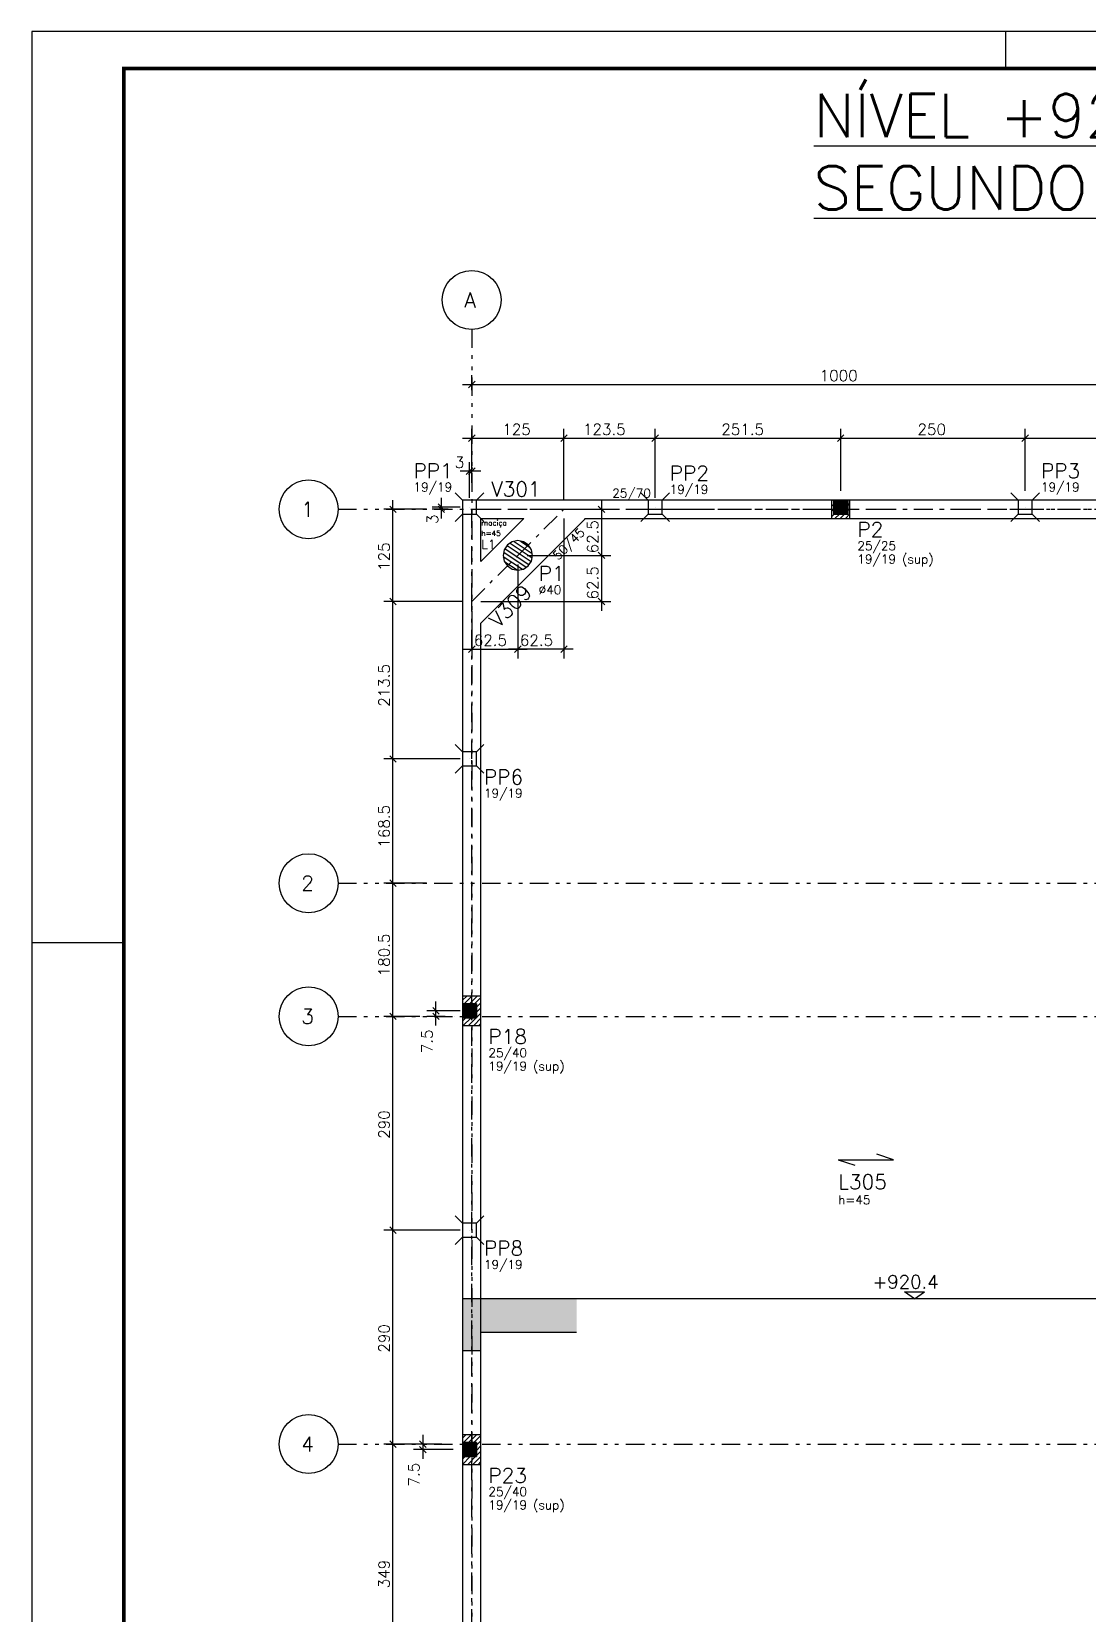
# Model space of a CAD drawing. Extents: x 125 to 244, y 1 to 85.
# Drawn here: x 125.16 to 153.77, y 42.58 to 85.47 of the extents above; entities that cross this region are included whole.
import ezdxf

# ---------------------------------------------------------------- set-up
doc = ezdxf.new("R2010")
doc.units = 0
doc.header["$MEASUREMENT"] = 0
doc.linetypes.add('ESTILO_TQS_0003', pattern=[0.91, 0.5, -0.2, 0.01, -0.2])
doc.linetypes.add('ESTILO_TQS_0004', pattern=[1.12, 0.5, -0.2, 0.01, -0.2, 0.01, -0.2])
doc.layers.get('0').update_dxf_attribs({"linetype": 'CONTINUOUS'})
for name, color, linetype in [('1', 1, 'CONTINUOUS'), ('2', 2, 'CONTINUOUS'), ('3', 3, 'CONTINUOUS'), ('4', 4, 'CONTINUOUS'), ('6', 6, 'CONTINUOUS'), ('7', 7, 'CONTINUOUS'), ('9', 9, 'CONTINUOUS'), ('ARQ-FOLHA', 7, 'CONTINUOUS')]:
    doc.layers.add(name, color=color, linetype=linetype)
doc.styles.get("Standard").update_dxf_attribs({"font": 'ROMANS.SHX'})

# ---------------------------------------------------------------- blocks, each defined once
blk = doc.blocks.new('fla0')
at = {"layer": 'ARQ-FOLHA'}
for p, q in [((5101.19, 1431.998), (4982.29, 1431.998)), ((4982.29, 1431.998), (4982.29, 1347.898)), ((5008.69, 1430.998), (5008.69, 1431.998)), ((4982.29, 1407.298), (4984.79, 1407.298))]:
    blk.add_line(p, q, dxfattribs=at)
at = {"layer": 'ARQ-FOLHA', "const_width": 0.1}
blk.add_lwpolyline([(5100.19, 1430.998), (4984.79, 1430.998), (4984.79, 1348.898), (5100.19, 1348.898), (5100.19, 1430.998)], dxfattribs=at)

msp = doc.modelspace()

# ---------------------------------------------------------------- linework, layer by layer
at = {"layer": '1', "linetype": 'Continuous'}
for p, q in [((136.99752, 75.81353), (137.1743, 75.99031)), ((137.08591, 75.74795), (137.08591, 76.15192)), ((136.83591, 75.90192), (157.33591, 75.90192)), ((137.08591, 73.38182), (137.08591, 74.69458)), ((139.58591, 72.76673), (139.58591, 74.69458)), ((139.58591, 72.76673), (139.58591, 74.69458)), ((142.05591, 72.82673), (142.05591, 74.69458)), ((142.05591, 72.82673), (142.05591, 74.69458)), ((147.08591, 73.01673), (147.08591, 74.69458)), ((147.08591, 73.01673), (147.08591, 74.69458)), ((152.08591, 73.01673), (152.08591, 74.69458)), ((152.08591, 73.01673), (152.08591, 74.69458)), ((136.83591, 74.44458), (139.83591, 74.44458)), ((136.99752, 74.35619), (137.1743, 74.53297)), ((139.33591, 74.44458), (142.30591, 74.44458)), ((139.49752, 74.35619), (139.6743, 74.53297)), ((139.49752, 74.35619), (139.6743, 74.53297)), ((141.80591, 74.44458), (147.33591, 74.44458)), ((141.96752, 74.35619), (142.1443, 74.53297)), ((141.96752, 74.35619), (142.1443, 74.53297)), ((146.83591, 74.44458), (152.33591, 74.44458)), ((146.99752, 74.35619), (147.1743, 74.53297)), ((146.99752, 74.35619), (147.1743, 74.53297)), ((151.83591, 74.44458), (157.33591, 74.44458)), ((151.99752, 74.35619), (152.1743, 74.53297)), ((151.99752, 74.35619), (152.1743, 74.53297)), ((137.02591, 72.82673), (137.02591, 73.79897)), ((137.08591, 73.23738), (137.08591, 73.79897)), ((137.33591, 73.54897), (136.77591, 73.54897)), ((137.1143, 73.63736), (136.93752, 73.46058)), ((137.1743, 73.63736), (136.99752, 73.46058)), ((136.83591, 72.76673), (136.63591, 72.96673)), ((137.21591, 72.76673), (137.41591, 72.96673)), ((141.86591, 72.76673), (141.66591, 72.96673)), ((142.24591, 72.76673), (142.44591, 72.96673)), ((151.89591, 72.76673), (151.69591, 72.96673)), ((152.27591, 72.76673), (152.47591, 72.96673)), ((135.86148, 72.51673), (134.70135, 72.51673)), ((135.03974, 72.42834), (134.86297, 72.60512)), ((134.95135, 69.76673), (134.95135, 72.76673)), ((136.77591, 72.57673), (136.01201, 72.57673)), ((136.44574, 72.51673), (136.01201, 72.51673)), ((136.3504, 72.48834), (136.17362, 72.66512)), ((136.3504, 72.42834), (136.17362, 72.60512)), ((136.26201, 72.26673), (136.26201, 72.82673)), ((139.83591, 72.51673), (140.85397, 72.51673)), ((140.51558, 72.60512), (140.69235, 72.42834)), ((140.60397, 72.76673), (140.60397, 71.01673)), ((146.83591, 72.73864), (146.86401, 72.76673)), ((146.83591, 72.59721), (146.89591, 72.65721)), ((146.83591, 72.45579), (146.89591, 72.51579)), ((147.27591, 72.75437), (147.28827, 72.76673)), ((147.27591, 72.61295), (147.33591, 72.67295)), ((147.27591, 72.47153), (147.33591, 72.53153)), ((136.83591, 72.38673), (136.63591, 72.18673)), ((137.21591, 72.38673), (137.41591, 72.18673)), ((139.58591, 72.26673), (139.58591, 68.47455)), ((141.86591, 72.38673), (141.66591, 72.18673)), ((142.24591, 72.38673), (142.44591, 72.18673)), ((146.83591, 72.31437), (146.90827, 72.38673)), ((146.9297, 72.26673), (147.0497, 72.38673)), ((147.07112, 72.26673), (147.19112, 72.38673)), ((147.21254, 72.26673), (147.33591, 72.39011)), ((151.89591, 72.38673), (151.69591, 72.18673)), ((152.27591, 72.38673), (152.47591, 72.18673)), ((138.23413, 71.64649), (138.72571, 71.31802)), ((138.40413, 71.65316), (138.66683, 71.47763)), ((137.94104, 71.24098), (138.46323, 70.89206)), ((137.95311, 71.35318), (138.56227, 70.94615)), ((137.98705, 71.45077), (138.63944, 71.01485)), ((138.04261, 71.53392), (138.695, 71.098)), ((138.12612, 71.59839), (138.7226, 71.19983)), ((138.58591, 71.26673), (140.85397, 71.26673)), ((138.58591, 71.26673), (140.85397, 71.26673)), ((140.51558, 71.35512), (140.69235, 71.17834)), ((140.51558, 71.35512), (140.69235, 71.17834)), ((140.60397, 71.51673), (140.60397, 69.76673)), ((137.97828, 71.09582), (138.31487, 70.87092)), ((138.33591, 71.01673), (138.33591, 68.47455)), ((136.83591, 70.01673), (134.70135, 70.01673)), ((136.83591, 70.01673), (134.70135, 70.01673)), ((135.03974, 69.92834), (134.86297, 70.10512)), ((135.03974, 69.92834), (134.86297, 70.10512)), ((134.95135, 65.49673), (134.95135, 70.26673)), ((137.33591, 70.01673), (140.85397, 70.01673)), ((138.33591, 70.19493), (138.33591, 68.47455)), ((140.51558, 70.10512), (140.69235, 69.92834)), ((137.08591, 69.76673), (137.08591, 68.47455)), ((136.83591, 68.72455), (138.58591, 68.72455)), ((136.99752, 68.63616), (137.1743, 68.81294)), ((139.83591, 68.72455), (138.08591, 68.72455)), ((138.24752, 68.63616), (138.4243, 68.81294)), ((138.4243, 68.81294), (138.24752, 68.63616)), ((139.6743, 68.81294), (139.49752, 68.63616)), ((136.83591, 65.93673), (136.63591, 66.13673)), ((137.21591, 65.93673), (137.41591, 66.13673)), ((136.77591, 65.74673), (134.70135, 65.74673)), ((136.77591, 65.74673), (134.70135, 65.74673)), ((135.03974, 65.65834), (134.86297, 65.83512)), ((135.03974, 65.65834), (134.86297, 65.83512)), ((134.95135, 62.12673), (134.95135, 65.99673)), ((136.83591, 65.55673), (136.63591, 65.35673)), ((137.21591, 65.55673), (137.41591, 65.35673)), ((134.95135, 58.51673), (134.95135, 62.62673)), ((135.86119, 62.37673), (134.70135, 62.37673)), ((135.86119, 62.37673), (134.70135, 62.37673)), ((135.03974, 62.28834), (134.86297, 62.46512)), ((135.03974, 62.28834), (134.86297, 62.46512)), ((136.83591, 59.2031), (136.94954, 59.31673)), ((136.88097, 59.10673), (137.09097, 59.31673)), ((137.02239, 59.10673), (137.23239, 59.31673)), ((137.16381, 59.10673), (137.33591, 59.27884)), ((135.67581, 58.76673), (134.70135, 58.76673)), ((135.47671, 58.76673), (134.70135, 58.76673)), ((135.03974, 58.67834), (134.86297, 58.85512)), ((135.03974, 58.67834), (134.86297, 58.85512)), ((134.95135, 52.71673), (134.95135, 59.01673)), ((136.77591, 58.91673), (135.86568, 58.91673)), ((136.36322, 58.76673), (135.86568, 58.76673)), ((136.20407, 58.82834), (136.0273, 59.00512)), ((136.20407, 58.67834), (136.0273, 58.85512)), ((136.11568, 58.51673), (136.11568, 59.16673)), ((137.21591, 59.01742), (137.33591, 59.13742)), ((137.21591, 58.876), (137.33591, 58.996)), ((137.21591, 58.73457), (137.33591, 58.85457)), ((136.83591, 58.63742), (136.92523, 58.72673)), ((136.85665, 58.51673), (137.06665, 58.72673)), ((136.99807, 58.51673), (137.20807, 58.72673)), ((137.13949, 58.51673), (137.33591, 58.71315)), ((137.28092, 58.51673), (137.33591, 58.57173)), ((134.95135, 46.91673), (134.95135, 53.21673)), ((136.83591, 53.15673), (136.63591, 53.35673)), ((137.21591, 53.15673), (137.41591, 53.35673)), ((136.77591, 52.96673), (134.70135, 52.96673)), ((136.77591, 52.96673), (134.70135, 52.96673)), ((135.03974, 52.87834), (134.86297, 53.05512)), ((135.03974, 52.87834), (134.86297, 53.05512)), ((136.83591, 52.77673), (136.63591, 52.57673)), ((137.21591, 52.77673), (137.41591, 52.57673)), ((135.03974, 47.07834), (134.86297, 47.25512)), ((135.03974, 47.07834), (134.86297, 47.25512)), ((134.95135, 39.93673), (134.95135, 47.41673)), ((135.67178, 47.25512), (135.84856, 47.07834)), ((135.76017, 47.41673), (135.76017, 46.76673)), ((136.83591, 47.32371), (136.92894, 47.41673)), ((136.86036, 47.20673), (137.07036, 47.41673)), ((137.00178, 47.20673), (137.21178, 47.41673)), ((137.1432, 47.20673), (137.33591, 47.39944)), ((137.21591, 47.13802), (137.33591, 47.25802)), ((135.72598, 47.16673), (134.70135, 47.16673)), ((134.96367, 47.16673), (134.70135, 47.16673)), ((136.27306, 47.16673), (135.51017, 47.16673)), ((136.58591, 47.01673), (135.51017, 47.01673)), ((135.67178, 47.10512), (135.84856, 46.92834)), ((136.83591, 46.61673), (137.04605, 46.82673)), ((136.83591, 46.75802), (136.90462, 46.82673)), ((136.97747, 46.61673), (137.18747, 46.82673)), ((137.11889, 46.61673), (137.33591, 46.83376)), ((137.21591, 46.9966), (137.33591, 47.1166)), ((137.21591, 46.85518), (137.33591, 46.97518)), ((137.26031, 46.61673), (137.33591, 46.69234))]:
    msp.add_line(p, q, dxfattribs=at)
for points in [[(146.89591, 72.38673), (147.27591, 72.38673), (147.27591, 72.76673), (146.89591, 72.76673), (146.89591, 72.38673)], [(136.83591, 58.72673), (137.21591, 58.72673), (137.21591, 59.10673), (136.83591, 59.10673), (136.83591, 58.72673)], [(136.83591, 46.82673), (137.21591, 46.82673), (137.21591, 47.20673), (136.83591, 47.20673), (136.83591, 46.82673)]]:
    msp.add_lwpolyline(points, dxfattribs=at)
for points in [[(146.89591, 72.38673), (147.27591, 72.38673), (147.27591, 72.76673)], [(146.89591, 72.38673), (147.27591, 72.76673), (146.89591, 72.76673)], [(146.89591, 72.38673), (146.89591, 72.76673), (146.89591, 72.38673)], [(136.83591, 58.72673), (137.21591, 58.72673), (137.21591, 59.10673)], [(136.83591, 58.72673), (137.21591, 59.10673), (136.83591, 59.10673)], [(136.83591, 58.72673), (136.83591, 59.10673), (136.83591, 58.72673)], [(136.83591, 46.82673), (137.21591, 46.82673), (137.21591, 47.20673)], [(136.83591, 46.82673), (137.21591, 47.20673), (136.83591, 47.20673)], [(136.83591, 46.82673), (136.83591, 47.20673), (136.83591, 46.82673)]]:
    msp.add_solid(points, dxfattribs=at)
at = {"layer": '2', "linetype": 'Continuous'}
for p, q in [((137.02591, 72.57673), (137.02591, 72.57673)), ((142.05591, 72.57673), (142.05591, 72.57673)), ((147.08591, 72.57673), (147.08591, 72.57673)), ((147.08591, 72.51673), (147.08591, 72.51673)), ((152.08591, 72.57673), (152.08591, 72.57673)), ((147.08591, 72.43469), (147.08591, 72.43469)), ((138.33591, 71.26673), (138.33591, 71.26673)), ((137.02591, 65.74673), (137.02591, 65.74673)), ((137.02591, 58.91673), (137.02591, 58.91673)), ((137.08591, 58.91673), (137.08591, 58.91673)), ((137.11981, 58.91673), (137.11981, 58.91673)), ((137.02591, 52.96673), (137.02591, 52.96673)), ((137.02591, 47.01673), (137.02591, 47.01673)), ((137.08591, 47.01673), (137.08591, 47.01673)), ((137.11981, 47.01673), (137.11981, 47.01673))]:
    msp.add_line(p, q, dxfattribs=at)
at = {"layer": '2', "linetype": 'ESTILO_TQS_0003'}
for p, q in [((137.08591, 72.51673), (139.58591, 72.51673)), ((137.08591, 70.01673), (137.08591, 72.51673)), ((138.33591, 71.26673), (139.58591, 72.51673)), ((139.58591, 72.51673), (142.05591, 72.51673)), ((142.05591, 72.51673), (147.08591, 72.51673)), ((147.08591, 72.51673), (152.08591, 72.51673)), ((152.08591, 72.51673), (157.08591, 72.51673)), ((137.08591, 70.01673), (138.33591, 71.26673)), ((137.08591, 65.74673), (137.08591, 70.01673)), ((137.08591, 58.91673), (137.08591, 65.74673)), ((137.08591, 52.96673), (137.08591, 58.91673)), ((137.08591, 47.01673), (137.08591, 52.96673)), ((137.08591, 40.18673), (137.08591, 47.01673))]:
    msp.add_line(p, q, dxfattribs=at)
at = {"layer": '3', "linetype": 'Continuous'}
for p, q in [((137.08591, 75.49795), (137.08591, 75.49795)), ((137.08591, 73.13182), (137.08591, 73.13182)), ((137.08591, 72.98738), (137.08591, 72.98738)), ((136.11148, 72.51673), (136.11148, 72.51673)), ((136.69574, 72.51673), (136.69574, 72.51673)), ((137.02591, 72.57673), (137.02591, 72.57673)), ((137.02591, 72.57673), (137.02591, 72.57673)), ((139.58591, 72.51673), (139.58591, 72.51673)), ((139.58591, 72.51673), (139.58591, 72.51673)), ((139.58591, 72.51673), (139.58591, 72.51673)), ((139.58591, 72.51673), (139.58591, 72.51673)), ((142.05591, 72.57673), (142.05591, 72.57673)), ((142.05591, 72.57673), (142.05591, 72.57673)), ((147.08591, 72.76673), (147.08591, 72.76673)), ((147.08591, 72.76673), (147.08591, 72.76673)), ((152.08591, 72.76673), (152.08591, 72.76673)), ((152.08591, 72.76673), (152.08591, 72.76673)), ((138.33591, 71.26673), (138.33591, 71.26673)), ((138.33591, 71.26673), (138.33591, 71.26673)), ((138.33591, 71.26673), (138.33591, 71.26673)), ((138.33591, 70.44493), (138.33591, 70.44493)), ((137.08591, 70.01673), (137.08591, 70.01673)), ((137.08591, 70.01673), (137.08591, 70.01673)), ((137.08591, 70.01673), (137.08591, 70.01673)), ((137.08591, 70.01673), (137.08591, 70.01673)), ((137.02591, 65.74673), (137.02591, 65.74673)), ((137.02591, 65.74673), (137.02591, 65.74673)), ((136.11119, 62.37673), (136.11119, 62.37673)), ((136.11119, 62.37673), (136.11119, 62.37673)), ((135.72671, 58.76673), (135.72671, 58.76673)), ((135.92581, 58.76673), (135.92581, 58.76673)), ((136.61322, 58.76673), (136.61322, 58.76673)), ((137.02591, 58.91673), (137.02591, 58.91673)), ((148.51585, 54.87811), (148.06585, 55.02811)), ((147.01585, 54.87811), (148.51585, 54.87811)), ((147.01585, 54.87811), (147.46585, 54.72811)), ((137.02591, 52.96673), (137.02591, 52.96673)), ((137.02591, 52.96673), (137.02591, 52.96673)), ((148.81536, 51.29221), (149.35851, 51.29221)), ((149.08694, 51.10504), (148.81536, 51.29221)), ((149.08694, 51.10504), (149.35851, 51.29221)), ((135.21367, 47.16673), (135.21367, 47.16673)), ((135.97598, 47.16673), (135.97598, 47.16673)), ((136.52306, 47.16673), (136.52306, 47.16673)), ((136.83591, 47.01673), (136.83591, 47.01673))]:
    msp.add_line(p, q, dxfattribs=at)
for points in [[(139.58591, 72.76673), (137.21591, 72.76673)], [(141.86591, 72.76673), (139.58591, 72.76673)], [(146.83591, 72.76673), (142.24591, 72.76673)], [(151.89591, 72.76673), (147.33591, 72.76673)], [(156.83591, 72.76673), (152.27591, 72.76673)], [(136.83591, 72.38673), (136.83591, 70.01673)], [(137.33591, 72.26673), (138.50153, 72.26673)], [(137.33591, 71.10112), (137.33591, 72.26673)], [(138.50153, 72.26673), (137.33591, 71.10112)], [(137.33591, 69.43235), (140.1703, 72.26673)], [(140.13898, 72.26673), (142.05591, 72.26673)], [(142.05591, 72.26673), (146.83591, 72.26673)], [(147.33591, 72.26673), (152.08591, 72.26673)], [(152.08591, 72.26673), (156.83591, 72.26673)], [(136.83591, 70.01673), (136.83591, 65.93673)], [(137.33591, 65.74673), (137.33591, 69.43235)], [(137.33591, 59.31673), (137.33591, 65.74673)], [(136.83591, 65.55673), (136.83591, 59.31673)], [(136.83591, 58.51673), (136.83591, 53.15673)], [(137.33591, 52.96673), (137.33591, 58.51673)], [(136.83591, 52.77673), (136.83591, 47.41673)], [(137.33591, 47.41673), (137.33591, 52.96673)], [(136.83591, 46.61673), (136.83591, 40.37673)], [(137.33591, 40.18673), (137.33591, 46.61673)]]:
    msp.add_lwpolyline(points, dxfattribs=at)
at = {"layer": '4', "linetype": 'ESTILO_TQS_0004'}
for p, q in [((137.08591, 77.39305), (137.08591, 22.83334)), ((133.46449, 72.51673), (222.7675, 72.51673)), ((133.46449, 62.37673), (222.7675, 62.37673)), ((133.46449, 58.76673), (222.7675, 58.76673)), ((133.46449, 47.16673), (222.7675, 47.16673))]:
    msp.add_line(p, q, dxfattribs=at)
at = {"layer": '4', "linetype": 'Continuous'}
for p, q in [((136.83591, 51.10504), (136.83591, 49.70504)), ((139.92772, 51.10504), (136.83591, 51.10504)), ((215.83591, 51.10504), (136.83591, 51.10504)), ((137.33591, 49.70504), (137.33591, 50.20504)), ((137.33591, 50.20504), (139.92772, 50.20504)), ((136.83591, 49.70504), (137.33591, 49.70504))]:
    msp.add_line(p, q, dxfattribs=at)
for centre in [(137.08591, 78.19305), (132.66449, 72.51673), (132.66449, 62.37673), (132.66449, 58.76673), (132.66449, 47.16673)]:
    msp.add_circle(centre, 0.8, dxfattribs=at)
at = {"layer": '6', "linetype": 'Continuous'}
for points in [[(137.21591, 72.38673), (137.21591, 72.76673), (136.83591, 72.76673), (136.83591, 72.38673), (137.21591, 72.38673)], [(142.24591, 72.38673), (142.24591, 72.76673), (141.86591, 72.76673), (141.86591, 72.38673), (142.24591, 72.38673)], [(147.33591, 72.76673), (147.27591, 72.76673), (147.27591, 72.38673), (146.89591, 72.38673), (146.89591, 72.76673), (146.83591, 72.76673), (146.83591, 72.26673), (147.33591, 72.26673), (147.33591, 72.76673)], [(152.27591, 72.38673), (152.27591, 72.76673), (151.89591, 72.76673), (151.89591, 72.38673), (152.27591, 72.38673)], [(138.73591, 71.26673), (138.70546, 71.41981), (138.61876, 71.54958), (138.48899, 71.63628), (138.33591, 71.66673), (138.18284, 71.63628), (138.05307, 71.54958), (137.96636, 71.41981), (137.93591, 71.26673), (137.96636, 71.11366), (138.05307, 70.98389), (138.18284, 70.89718), (138.33591, 70.86673), (138.48899, 70.89718), (138.61876, 70.98389), (138.70546, 71.11366), (138.73591, 71.26673)], [(137.21591, 65.55673), (137.21591, 65.93673), (136.83591, 65.93673), (136.83591, 65.55673), (137.21591, 65.55673)], [(137.33591, 59.31673), (136.83591, 59.31673), (136.83591, 59.10673), (137.21591, 59.10673), (137.21591, 58.72673), (136.83591, 58.72673), (136.83591, 58.51673), (137.33591, 58.51673), (137.33591, 59.31673)], [(137.21591, 52.77673), (137.21591, 53.15673), (136.83591, 53.15673), (136.83591, 52.77673), (137.21591, 52.77673)], [(137.33591, 47.41673), (136.83591, 47.41673), (136.83591, 47.20673), (137.21591, 47.20673), (137.21591, 46.82673), (136.83591, 46.82673), (136.83591, 46.61673), (137.33591, 46.61673), (137.33591, 47.41673)]]:
    msp.add_lwpolyline(points, dxfattribs=at)
at = {"layer": '9', "linetype": 'Continuous'}
for points in [[(136.83591, 51.10504), (136.83591, 49.70504), (137.33591, 49.70504)], [(136.83591, 51.10504), (137.33591, 49.70504), (137.33591, 50.20504)], [(136.83591, 51.10504), (137.33591, 50.20504), (139.92772, 50.20504)], [(136.83591, 51.10504), (139.92772, 50.20504), (139.92772, 51.10504)], [(136.83591, 51.10504), (139.92772, 51.10504), (136.83591, 51.10504)]]:
    msp.add_solid(points, dxfattribs=at)

# ---------------------------------------------------------------- block references
msp.add_blockref('fla0', (-4857.1303, -1346.52785))

# ---------------------------------------------------------------- texts
at = {"layer": '3', "linetype": 'Continuous'}
for s, height, p in [('1000', 0.3, (146.51591, 75.99192)), ('125', 0.3, (137.91591, 74.53458)), ('123.5', 0.3, (140.10091, 74.53458)), ('251.5', 0.3, (143.85091, 74.53458)), ('250', 0.3, (149.16591, 74.53458)), ('3', 0.3, (136.62591, 73.63897)), ('L1', 0.24, (137.34744, 71.44656)), ('62.5', 0.3, (137.14091, 68.81455)), ('62.5', 0.3, (138.39091, 68.81455)), ('L305', 0.4, (147.01585, 54.07811))]:
    msp.add_text(s, height=height, dxfattribs=at).set_placement(p)
for s, p in [('3', (136.17201, 72.11673)), ('62.5', (140.51397, 71.32173)), ('125', (134.86135, 70.84673)), ('62.5', (140.51397, 70.07173)), ('213.5', (134.86135, 67.16173)), ('168.5', (134.86135, 63.34173)), ('180.5', (134.86135, 59.85173)), ('7.5', (136.02568, 57.76673)), ('290', (134.86135, 55.44673)), ('290', (134.86135, 49.64673)), ('7.5', (135.67017, 46.01673)), ('349', (134.86135, 43.25673))]:
    msp.add_text(s, height=0.3, rotation=90, dxfattribs=at).set_placement(p)
at = {"layer": '4', "linetype": 'Continuous'}
for s, p in [('A', (136.88591, 77.99305)), ('1', (132.46449, 72.31673)), ('2', (132.46449, 62.17673)), ('3', (132.46449, 58.56673)), ('4', (132.46449, 46.96673))]:
    msp.add_text(s, height=0.4, dxfattribs=at).set_placement(p)
at = {"layer": '4', "linetype": 'Continuous', "insert": (146.35381, 83.78216), "char_height": 1.1767715, "attachment_point": 1}
msp.add_mtext_dynamic_manual_height_columns('{\\LNÍVEL +920.4\\PSEGUNDO PAVIMENTO}', width=43.913484, gutter_width=5.88386, heights=[0], dxfattribs=at)
at = {"layer": '6', "linetype": 'Continuous'}
for s, p in [('PP1', (135.50692, 73.36103)), ('PP2', (142.45049, 73.29699)), ('PP3', (152.51101, 73.3602)), ('V301', (137.61591, 72.86673)), ('P2', (147.53591, 71.76673)), ('P1', (138.89857, 70.57345)), ('PP6', (137.41591, 65.05673)), ('P18', (137.53591, 58.01673)), ('PP8', (137.41591, 52.27673)), ('P23', (137.53591, 46.11673))]:
    msp.add_text(s, height=0.4, dxfattribs=at).set_placement(p)
msp.add_text('V309', height=0.4, rotation=45, dxfattribs=at).set_placement((137.8031, 69.28255))
at = {"layer": '7', "linetype": 'Continuous'}
for s, height, p in [('19/19', 0.24, (135.50692, 73.00103)), ('25/70', 0.24, (140.89289, 72.83491)), ('19/19', 0.24, (142.45049, 72.93699)), ('19/19', 0.24, (152.51101, 73.0002)), ('maciça', 0.144, (137.34744, 72.07613)), ('h=45', 0.144, (137.34744, 71.79294)), ('25/25', 0.24, (147.53591, 71.40673)), ('19/19 (sup)', 0.24, (147.53591, 71.04673)), ('%%c40', 0.24, (138.89857, 70.21345)), ('19/19', 0.24, (137.41591, 64.69673)), ('25/40', 0.24, (137.53591, 57.65673)), ('19/19 (sup)', 0.24, (137.53591, 57.29673)), ('h=45', 0.24, (147.01585, 53.67011)), ('19/19', 0.24, (137.41591, 51.91673)), ('+920.4', 0.36, (147.94635, 51.38659)), ('25/40', 0.24, (137.53591, 45.75673)), ('19/19 (sup)', 0.24, (137.53591, 45.39673))]:
    msp.add_text(s, height=height, dxfattribs=at).set_placement(p)
msp.add_text('50/45', height=0.24, rotation=45, dxfattribs=at).set_placement((139.42954, 71.12275))

doc.saveas('drawing.dxf')
